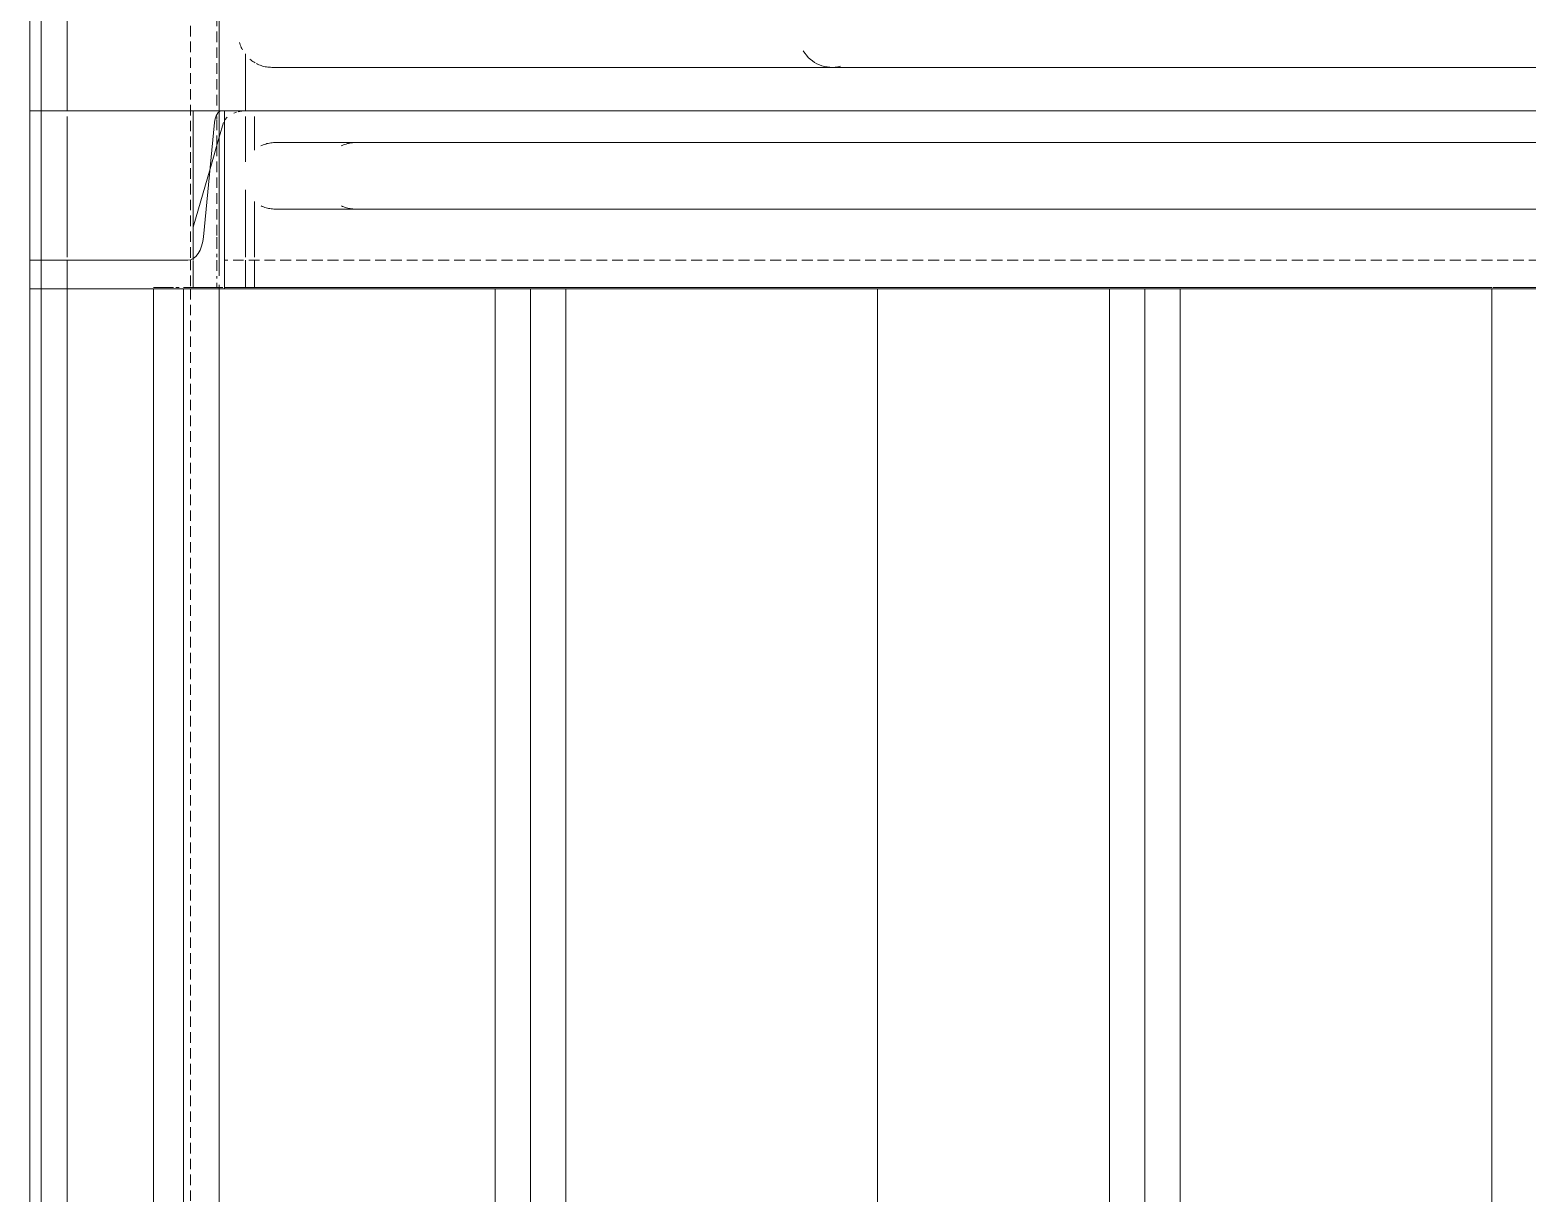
# Model space of a CAD drawing. Header units: centimetres. Extents: x -13617 to -9515, y -261 to 6553.
# Drawn here: x -12958.4 to -12890.7, y 5529.6 to 5582.1 of the extents above; entities that cross this region are included whole.
import ezdxf

# ---------------------------------------------------------------- set-up
doc = ezdxf.new("R2010")
doc.units = ezdxf.units.CM
doc.linetypes.add('_Overhead', pattern=[0.47625, 0.3175, -0.15875])
doc.linetypes.add('Hidden', pattern=[0.714375, 0.47625, -0.238125])
doc.layers.add('A-FLOR-HRAL', color=7, linetype='Continuous', lineweight=9)
doc.layers.add('S-BEAM', color=7, linetype='Continuous', lineweight=9)

# ---------------------------------------------------------------- blocks, each defined once
blk = doc.blocks.new('C Shapes - C12X25-V118-Planta patio maniobras')
at = {"layer": 'S-BEAM', "color": 254, "true_color": 0xcccccc}
for p, q in [((-94.708, 1.712), (5.132, 1.712)), ((4.874, 1.712), (-94.708, 1.712)), ((5.132, 1.712), (12.312, 1.712)), ((10.547, 1.712), (5.25, 1.712)), ((10.832, 1.712), (10.561, 1.712)), ((11.091, 1.712), (10.845, 1.712)), ((11.309, 1.712), (11.102, 1.712)), ((11.473, 1.712), (11.316, 1.712)), ((12.312, 1.712), (11.61, 1.712)), ((12.72, 1.712), (12.906, 1.712)), ((12.841, 1.712), (12.72, 1.712)), ((12.906, 1.712), (99.541, 1.712)), ((-94.708, -6.34), (4.872, -6.34)), ((4.872, -6.34), (-94.708, -6.34)), ((99.642, -6.34), (-94.708, -6.34)), ((5.116, -6.34), (5.243, -6.34)), ((5.243, -6.34), (5.116, -6.34)), ((5.246, -6.34), (10.547, -6.34)), ((10.547, -6.34), (5.246, -6.34)), ((10.552, -6.34), (10.832, -6.34)), ((10.832, -6.34), (10.552, -6.34)), ((10.837, -6.34), (11.091, -6.34)), ((11.091, -6.34), (10.837, -6.34)), ((11.095, -6.34), (11.309, -6.34)), ((11.309, -6.34), (11.095, -6.34)), ((11.312, -6.34), (11.473, -6.34)), ((11.473, -6.34), (11.312, -6.34)), ((11.61, -6.34), (12.906, -6.34)), ((12.906, -6.34), (11.61, -6.34)), ((12.906, -6.34), (99.282, -6.34)), ((99.282, -6.34), (12.906, -6.34))]:
    blk.add_line(p, q, dxfattribs=at)
at = {"layer": 'S-BEAM', "color": 254, "linetype": 'Hidden', "true_color": 0xcccccc}
for p, q in [((-94.708, 0.417), (11.583, 0.417)), ((11.583, 0.417), (12.906, 0.417)), ((12.906, 0.417), (99.642, 0.417))]:
    blk.add_line(p, q, dxfattribs=at)
blk = doc.blocks.new('C Shapes - C12X25-V131-Planta patio maniobras')
at = {"layer": 'S-BEAM', "color": 254, "true_color": 0xcccccc}
for p, q in [((2.29, 1.712), (4.854, 1.712)), ((4.854, 1.712), (2.29, 1.712)), ((5.12, 1.712), (5.243, 1.712)), ((5.242, 1.712), (5.12, 1.712)), ((5.251, 1.712), (5.608, 1.712)), ((5.384, 1.712), (5.251, 1.712)), ((5.608, 1.712), (5.385, 1.712)), ((5.626, 1.712), (7.16, 1.712)), ((7.16, 1.712), (5.626, 1.712)), ((8.431, 1.712), (10.547, 1.712)), ((10.547, 1.712), (8.431, 1.712)), ((10.562, 1.712), (10.832, 1.712)), ((10.832, 1.712), (10.562, 1.712)), ((10.846, 1.712), (11.091, 1.712)), ((11.09, 1.712), (10.846, 1.712)), ((11.103, 1.712), (11.309, 1.712)), ((11.308, 1.712), (11.103, 1.712)), ((11.317, 1.712), (11.473, 1.712)), ((11.472, 1.712), (11.317, 1.712)), ((11.61, 1.712), (12.841, 1.712)), ((12.841, 1.712), (11.61, 1.712)), ((0.565, -6.34), (4.873, -6.34)), ((4.873, -6.34), (0.565, -6.34)), ((4.873, -6.34), (0.565, -6.34)), ((5.117, -6.34), (5.243, -6.34)), ((5.243, -6.34), (5.117, -6.34)), ((5.243, -6.34), (5.117, -6.34)), ((5.246, -6.34), (10.547, -6.34)), ((10.547, -6.34), (5.246, -6.34)), ((10.547, -6.34), (5.246, -6.34)), ((10.553, -6.34), (10.832, -6.34)), ((10.832, -6.34), (10.553, -6.34)), ((10.832, -6.34), (10.553, -6.34)), ((10.838, -6.34), (11.091, -6.34)), ((11.091, -6.34), (10.838, -6.34)), ((11.091, -6.34), (10.838, -6.34)), ((11.096, -6.34), (11.309, -6.34)), ((11.309, -6.34), (11.096, -6.34)), ((11.309, -6.34), (11.096, -6.34)), ((11.312, -6.34), (11.473, -6.34)), ((11.473, -6.34), (11.312, -6.34)), ((11.473, -6.34), (11.312, -6.34)), ((11.61, -6.34), (12.906, -6.34)), ((12.906, -6.34), (11.61, -6.34)), ((12.906, -6.34), (11.61, -6.34)), ((12.906, -6.34), (95.257, -6.34)), ((95.257, -6.34), (12.906, -6.34)), ((95.257, -6.34), (12.906, -6.34))]:
    blk.add_line(p, q, dxfattribs=at)
at = {"layer": 'S-BEAM', "color": 254, "linetype": 'Hidden', "true_color": 0xcccccc}
for p, q in [((0.565, 0.417), (4.874, 0.417)), ((5.12, 0.417), (5.243, 0.417)), ((5.263, 0.417), (6.437, 0.417)), ((6.437, 0.417), (10.547, 0.417)), ((10.561, 0.417), (10.832, 0.417)), ((10.845, 0.417), (11.091, 0.417)), ((11.316, 0.417), (11.473, 0.417)), ((11.61, 0.417), (12.436, 0.417)), ((12.632, 0.417), (12.841, 0.417))]:
    blk.add_line(p, q, dxfattribs=at)
blk = doc.blocks.new('C Shapes - C12X25-1759686-Planta patio maniobras')
at = {"layer": 'S-BEAM', "color": 254, "linetype": 'Hidden', "true_color": 0xcccccc}
blk.add_line((-12696.572, 5571.686), (-12948.245, 5571.686), dxfattribs=at)
blk = doc.blocks.new('Railings 13 - Railings 6-1759761-Planta patio maniobras')
at = {"layer": 'A-FLOR-HRAL', "color": 254, "true_color": 0xd4d4d4}
for p, q in [((-12968.46, 5681.754), (-12968.681, 5681.754)), ((-12963.754, 5681.754), (-12967.385, 5681.754)), ((-12966.397, 5681.754), (-12966.68, 5681.754)), ((-12965.213, 5681.754), (-12965.516, 5681.754)), ((-12971.373, 5678.873), (-12971.428, 5678.897)), ((-12971.317, 5678.85), (-12971.373, 5678.873)), ((-12970.031, 5678.754), (-12970.161, 5678.754)), ((-12969.731, 5678.754), (-12969.567, 5678.754)), ((-12968.128, 5678.754), (-12967.886, 5678.754)), ((-12967.385, 5678.754), (-12963.754, 5678.754)), ((-12965.387, 5678.754), (-12965.082, 5678.754)), ((-12964.463, 5678.754), (-12964.148, 5678.754)), ((-12964.148, 5678.754), (-12963.832, 5678.754))]:
    blk.add_line(p, q, dxfattribs=at)
at = {"layer": 'A-FLOR-HRAL', "color": 254, "true_color": 0xd4d4d4, "flags": 128}
for points in [[(-12971.442, 5681.604), (-12971.388, 5681.629), (-12971.332, 5681.652), (-12971.276, 5681.673), (-12971.219, 5681.691), (-12971.161, 5681.707), (-12971.103, 5681.721), (-12971.044, 5681.732), (-12970.984, 5681.741), (-12970.925, 5681.748), (-12970.865, 5681.752), (-12970.805, 5681.754), (-12970.789, 5681.754)], [(-12970.789, 5681.754), (-12970.782, 5681.754), (-12970.763, 5681.754), (-12970.731, 5681.754), (-12970.687, 5681.754), (-12970.629, 5681.754), (-12970.559, 5681.754), (-12970.477, 5681.754)], [(-12970.773, 5681.754), (-12970.787, 5681.754), (-12970.789, 5681.754)], [(-12969.798, 5681.754), (-12969.947, 5681.754), (-12970.084, 5681.754), (-12970.209, 5681.754), (-12970.323, 5681.754), (-12970.425, 5681.754), (-12970.514, 5681.754), (-12970.591, 5681.754), (-12970.655, 5681.754), (-12970.707, 5681.754), (-12970.746, 5681.754), (-12970.773, 5681.754)], [(-12970.477, 5681.754), (-12970.383, 5681.754), (-12970.276, 5681.754)], [(-12970.276, 5681.754), (-12970.157, 5681.754), (-12970.027, 5681.754), (-12969.885, 5681.754), (-12969.731, 5681.754), (-12969.567, 5681.754), (-12969.391, 5681.754), (-12969.205, 5681.754), (-12969.009, 5681.754), (-12968.803, 5681.754), (-12968.587, 5681.754), (-12968.362, 5681.754), (-12968.128, 5681.754), (-12968, 5681.754)], [(-12969.286, 5681.754), (-12969.468, 5681.754), (-12969.638, 5681.754), (-12969.798, 5681.754)], [(-12968.681, 5681.754), (-12968.893, 5681.754), (-12969.094, 5681.754), (-12969.286, 5681.754)], [(-12966.68, 5681.754), (-12966.956, 5681.754), (-12967.226, 5681.754), (-12967.488, 5681.754), (-12967.743, 5681.754), (-12967.991, 5681.754), (-12968.23, 5681.754), (-12968.46, 5681.754)], [(-12967.886, 5681.754), (-12967.635, 5681.754), (-12967.385, 5681.754)], [(-12965.516, 5681.754), (-12965.815, 5681.754), (-12966.108, 5681.754), (-12966.397, 5681.754)], [(-12963.754, 5681.754), (-12963.968, 5681.754), (-12964.283, 5681.754), (-12964.596, 5681.754), (-12964.906, 5681.754), (-12965.213, 5681.754)], [(-12971.028, 5678.773), (-12971.087, 5678.784), (-12971.145, 5678.797), (-12971.203, 5678.813), (-12971.261, 5678.83), (-12971.317, 5678.85)], [(-12970.789, 5678.754), (-12970.849, 5678.755), (-12970.909, 5678.759), (-12970.968, 5678.765), (-12971.028, 5678.773)], [(-12970.161, 5678.754), (-12970.28, 5678.754), (-12970.386, 5678.754), (-12970.48, 5678.754), (-12970.562, 5678.754), (-12970.631, 5678.754), (-12970.688, 5678.754), (-12970.732, 5678.754), (-12970.764, 5678.754), (-12970.783, 5678.754), (-12970.789, 5678.754)], [(-12970.789, 5678.754), (-12970.782, 5678.754), (-12970.763, 5678.754), (-12970.731, 5678.754), (-12970.687, 5678.754), (-12970.629, 5678.754), (-12970.559, 5678.754), (-12970.477, 5678.754), (-12970.383, 5678.754), (-12970.276, 5678.754)], [(-12970.276, 5678.754), (-12970.157, 5678.754), (-12970.027, 5678.754), (-12969.885, 5678.754), (-12969.731, 5678.754)], [(-12969.736, 5678.754), (-12969.889, 5678.754), (-12970.031, 5678.754)], [(-12967.385, 5678.754), (-12967.643, 5678.754), (-12967.894, 5678.754), (-12968.136, 5678.754), (-12968.37, 5678.754), (-12968.595, 5678.754), (-12968.81, 5678.754), (-12969.016, 5678.754), (-12969.212, 5678.754), (-12969.397, 5678.754), (-12969.572, 5678.754), (-12969.736, 5678.754)], [(-12969.567, 5678.754), (-12969.391, 5678.754), (-12969.205, 5678.754)], [(-12969.205, 5678.754), (-12969.009, 5678.754), (-12968.803, 5678.754), (-12968.587, 5678.754)], [(-12968.587, 5678.754), (-12968.362, 5678.754), (-12968.128, 5678.754)], [(-12967.886, 5678.754), (-12967.635, 5678.754), (-12967.377, 5678.754), (-12967.111, 5678.754), (-12966.838, 5678.754), (-12966.559, 5678.754), (-12966.274, 5678.754), (-12965.983, 5678.754)], [(-12965.983, 5678.754), (-12965.688, 5678.754), (-12965.387, 5678.754)], [(-12965.082, 5678.754), (-12964.774, 5678.754), (-12964.463, 5678.754)]]:
    blk.add_lwpolyline(points, dxfattribs=at)
blk = doc.blocks.new('C Shapes - C12X25-V132-Planta patio maniobras')
at = {"layer": 'S-BEAM', "color": 254, "linetype": 'Hidden', "true_color": 0xcccccc}
blk.add_line((-12694.415, 5571.686), (-12949.595, 5571.686), dxfattribs=at)
blk = doc.blocks.new('Railings 12 - Railings 6-1759811-Planta patio maniobras')
at = {"layer": 'A-FLOR-HRAL', "color": 254, "true_color": 0xd4d4d4}
for p, q in [((-12958.192, 5681.754), (-12967.385, 5681.754)), ((-12726.524, 5681.754), (-12958.192, 5681.754)), ((-12967.385, 5678.754), (-12958.192, 5678.754)), ((-12958.192, 5678.754), (-12726.524, 5678.754))]:
    blk.add_line(p, q, dxfattribs=at)
at = {"layer": 'A-FLOR-HRAL', "color": 254, "true_color": 0xd4d4d4, "flags": 128}
for points in [[(-12971.442, 5681.604), (-12971.388, 5681.629), (-12971.332, 5681.652), (-12971.276, 5681.673), (-12971.219, 5681.691), (-12971.161, 5681.707), (-12971.103, 5681.721), (-12971.044, 5681.732), (-12970.984, 5681.741), (-12970.925, 5681.748), (-12970.865, 5681.752), (-12970.805, 5681.754), (-12970.789, 5681.754)], [(-12970.789, 5681.754), (-12970.782, 5681.754), (-12970.763, 5681.754), (-12970.731, 5681.754), (-12970.687, 5681.754), (-12970.629, 5681.754), (-12970.559, 5681.754), (-12970.477, 5681.754), (-12970.383, 5681.754), (-12970.276, 5681.754), (-12970.157, 5681.754), (-12970.027, 5681.754), (-12969.885, 5681.754), (-12969.731, 5681.754), (-12969.567, 5681.754), (-12969.391, 5681.754), (-12969.205, 5681.754), (-12969.009, 5681.754), (-12968.803, 5681.754), (-12968.587, 5681.754), (-12968.362, 5681.754), (-12968.128, 5681.754), (-12967.886, 5681.754), (-12967.635, 5681.754), (-12967.385, 5681.754)], [(-12958.192, 5681.754), (-12958.458, 5681.754), (-12958.73, 5681.754), (-12959.009, 5681.754), (-12959.294, 5681.754), (-12959.585, 5681.754), (-12959.88, 5681.754), (-12960.181, 5681.754), (-12960.485, 5681.754), (-12960.793, 5681.754), (-12961.105, 5681.754), (-12961.419, 5681.754), (-12961.735, 5681.754), (-12962.053, 5681.754), (-12962.372, 5681.754), (-12962.692, 5681.754), (-12963.012, 5681.754), (-12963.332, 5681.754), (-12963.65, 5681.754), (-12963.968, 5681.754), (-12964.283, 5681.754), (-12964.596, 5681.754), (-12964.906, 5681.754), (-12965.213, 5681.754), (-12965.516, 5681.754), (-12965.815, 5681.754), (-12966.108, 5681.754), (-12966.397, 5681.754), (-12966.68, 5681.754), (-12966.956, 5681.754), (-12967.226, 5681.754), (-12967.488, 5681.754), (-12967.743, 5681.754), (-12967.991, 5681.754), (-12968.23, 5681.754), (-12968.46, 5681.754), (-12968.681, 5681.754), (-12968.893, 5681.754), (-12969.094, 5681.754), (-12969.286, 5681.754), (-12969.468, 5681.754), (-12969.638, 5681.754), (-12969.798, 5681.754), (-12969.947, 5681.754), (-12970.084, 5681.754), (-12970.209, 5681.754), (-12970.323, 5681.754), (-12970.425, 5681.754), (-12970.514, 5681.754), (-12970.591, 5681.754), (-12970.655, 5681.754), (-12970.707, 5681.754), (-12970.746, 5681.754), (-12970.773, 5681.754), (-12970.787, 5681.754), (-12970.789, 5681.754)], [(-12970.789, 5678.754), (-12970.849, 5678.755), (-12970.909, 5678.759), (-12970.968, 5678.765), (-12971.028, 5678.773), (-12971.087, 5678.784), (-12971.145, 5678.797), (-12971.203, 5678.813), (-12971.261, 5678.83), (-12971.317, 5678.85), (-12971.373, 5678.873), (-12971.428, 5678.897)], [(-12967.385, 5678.754), (-12967.643, 5678.754), (-12967.894, 5678.754), (-12968.136, 5678.754), (-12968.37, 5678.754), (-12968.595, 5678.754), (-12968.81, 5678.754), (-12969.016, 5678.754), (-12969.212, 5678.754), (-12969.397, 5678.754), (-12969.572, 5678.754), (-12969.736, 5678.754), (-12969.889, 5678.754), (-12970.031, 5678.754), (-12970.161, 5678.754), (-12970.28, 5678.754), (-12970.386, 5678.754), (-12970.48, 5678.754), (-12970.562, 5678.754), (-12970.631, 5678.754), (-12970.688, 5678.754), (-12970.732, 5678.754), (-12970.764, 5678.754), (-12970.783, 5678.754), (-12970.789, 5678.754)], [(-12970.789, 5678.754), (-12970.782, 5678.754), (-12970.763, 5678.754), (-12970.731, 5678.754), (-12970.687, 5678.754), (-12970.629, 5678.754), (-12970.559, 5678.754), (-12970.477, 5678.754), (-12970.383, 5678.754), (-12970.276, 5678.754), (-12970.157, 5678.754), (-12970.027, 5678.754), (-12969.885, 5678.754), (-12969.731, 5678.754), (-12969.567, 5678.754), (-12969.391, 5678.754), (-12969.205, 5678.754), (-12969.009, 5678.754), (-12968.803, 5678.754), (-12968.587, 5678.754), (-12968.362, 5678.754), (-12968.128, 5678.754), (-12967.886, 5678.754), (-12967.635, 5678.754), (-12967.377, 5678.754), (-12967.111, 5678.754), (-12966.838, 5678.754), (-12966.559, 5678.754), (-12966.274, 5678.754), (-12965.983, 5678.754), (-12965.688, 5678.754), (-12965.387, 5678.754), (-12965.082, 5678.754), (-12964.774, 5678.754), (-12964.463, 5678.754), (-12964.148, 5678.754), (-12963.832, 5678.754), (-12963.514, 5678.754), (-12963.195, 5678.754), (-12962.875, 5678.754), (-12962.555, 5678.754), (-12962.236, 5678.754), (-12961.917, 5678.754), (-12961.599, 5678.754), (-12961.284, 5678.754), (-12960.971, 5678.754), (-12960.661, 5678.754), (-12960.354, 5678.754), (-12960.052, 5678.754), (-12959.753, 5678.754), (-12959.46, 5678.754), (-12959.171, 5678.754), (-12958.889, 5678.754), (-12958.613, 5678.754), (-12958.343, 5678.754), (-12958.192, 5678.754)]]:
    blk.add_lwpolyline(points, dxfattribs=at)
blk = doc.blocks.new('Railings 7 - Railings 6-1760190-Planta patio maniobras')
at = {"layer": 'A-FLOR-HRAL', "color": 254, "true_color": 0xd4d4d4}
blk.add_line((-12945.287, 5678.754), (-12713.618, 5678.754), dxfattribs=at)
at = {"layer": 'A-FLOR-HRAL', "color": 254, "true_color": 0xd4d4d4, "flags": 128}
for points in [[(-12950.013, 5679.547), (-12950.04, 5679.601), (-12950.065, 5679.655), (-12950.088, 5679.711), (-12950.109, 5679.767), (-12950.127, 5679.824), (-12950.143, 5679.882)], [(-12949.435, 5678.952), (-12949.487, 5678.983), (-12949.537, 5679.016), (-12949.586, 5679.051), (-12949.633, 5679.088), (-12949.679, 5679.126)], [(-12948.69, 5678.754), (-12948.75, 5678.755), (-12948.81, 5678.759), (-12948.87, 5678.765), (-12948.929, 5678.773), (-12948.988, 5678.784), (-12949.047, 5678.797), (-12949.105, 5678.813), (-12949.162, 5678.83), (-12949.218, 5678.85), (-12949.274, 5678.873), (-12949.329, 5678.897), (-12949.383, 5678.924)], [(-12948.69, 5678.754), (-12948.684, 5678.754), (-12948.664, 5678.754), (-12948.633, 5678.754), (-12948.588, 5678.754), (-12948.531, 5678.754), (-12948.461, 5678.754), (-12948.379, 5678.754), (-12948.284, 5678.754), (-12948.177, 5678.754), (-12948.059, 5678.754), (-12947.928, 5678.754), (-12947.786, 5678.754), (-12947.633, 5678.754), (-12947.468, 5678.754), (-12947.293, 5678.754), (-12947.107, 5678.754), (-12946.911, 5678.754), (-12946.705, 5678.754), (-12946.489, 5678.754), (-12946.264, 5678.754), (-12946.03, 5678.754), (-12945.787, 5678.754), (-12945.537, 5678.754), (-12945.287, 5678.754)], [(-12945.39, 5678.754), (-12945.645, 5678.754), (-12945.892, 5678.754), (-12946.131, 5678.754), (-12946.361, 5678.754), (-12946.582, 5678.754), (-12946.794, 5678.754), (-12946.996, 5678.754), (-12947.188, 5678.754), (-12947.369, 5678.754), (-12947.54, 5678.754), (-12947.7, 5678.754), (-12947.848, 5678.754), (-12947.985, 5678.754), (-12948.111, 5678.754), (-12948.224, 5678.754), (-12948.326, 5678.754), (-12948.415, 5678.754), (-12948.492, 5678.754), (-12948.557, 5678.754), (-12948.609, 5678.754), (-12948.648, 5678.754), (-12948.674, 5678.754), (-12948.688, 5678.754), (-12948.69, 5678.754)]]:
    blk.add_lwpolyline(points, dxfattribs=at)
at = {"layer": 'A-FLOR-HRAL', "color": 254, "true_color": 0xd4d4d4}
blk.add_arc((-12923.367, 5680.254), 1.5, 210, 285, dxfattribs=at)
blk = doc.blocks.new('Railings 16 - Railings 16-1761425-Planta patio maniobras')
at = {"layer": 'A-FLOR-HRAL', "color": 254, "true_color": 0xd4d4d4}
for p, q in [((-12952.807, 5570.456), (-12951.907, 5570.456)), ((-12952.807, 5570.391), (-12952.807, 5484.838)), ((-12951.791, 5570.456), (-12951.648, 5570.456)), ((-12952.807, 5484.838), (-12952.807, 5484.014)), ((-12952.807, 5483.254), (-12952.807, 5482.419)), ((-12951.452, 5482.419), (-12952.807, 5482.419))]:
    blk.add_line(p, q, dxfattribs=at)
blk = doc.blocks.new('Railings 17 - Railings 16-1762217-Planta patio maniobras')
at = {"layer": 'A-FLOR-HRAL', "color": 254, "true_color": 0xd4d4d4}
for p, q in [((-12953.452, 5570.456), (-12951.834, 5570.456)), ((-12953.452, 5570.391), (-12953.452, 5483.654)), ((-12951.834, 5570.456), (-12951.679, 5570.456)), ((-12951.595, 5570.456), (-12939.372, 5570.456)), ((-12939.372, 5570.456), (-12937.77, 5570.456)), ((-12939.372, 5484.033), (-12939.372, 5570.391)), ((-12937.77, 5570.456), (-12936.168, 5570.456)), ((-12937.77, 5484.033), (-12937.77, 5570.391)), ((-12936.168, 5570.456), (-12922.087, 5570.456)), ((-12936.168, 5484.033), (-12936.168, 5570.391)), ((-12922.087, 5570.456), (-12911.607, 5570.456)), ((-12922.087, 5484.033), (-12922.087, 5570.391)), ((-12911.607, 5570.456), (-12910.005, 5570.456)), ((-12911.607, 5484.033), (-12911.607, 5570.391)), ((-12910.005, 5570.456), (-12908.403, 5570.456)), ((-12910.005, 5484.033), (-12910.005, 5570.391)), ((-12908.403, 5570.456), (-12894.322, 5570.456)), ((-12908.403, 5484.033), (-12908.403, 5570.391)), ((-12894.322, 5505.747), (-12894.322, 5570.391)), ((-12894.282, 5570.456), (-12883.284, 5570.456))]:
    blk.add_line(p, q, dxfattribs=at)
blk = doc.blocks.new('Railings 18 - Railings 16-1763403-Planta patio maniobras')
at = {"layer": 'A-FLOR-HRAL', "color": 254, "true_color": 0xd4d4d4}
blk.add_line((-12958.39, 5483.259), (-12958.39, 5674.057), dxfattribs=at)
blk = doc.blocks.new('PQ_RVR_EST-01_ZZ_ZZ_MO_T_A_rvt-1-Planta patio maniobras')
at = {"layer": 'S-BEAM', "color": 254, "true_color": 0xcccccc}
for p, q in [((-12957.886, 5578.442), (-12958.39, 5578.442)), ((-12957.886, 5578.442), (-12958.39, 5578.442)), ((-12949.834, 5578.442), (-12957.886, 5578.442)), ((-12951.9, 5578.442), (-12957.886, 5578.442)), ((-12951.648, 5578.442), (-12951.9, 5578.442)), ((-12949.834, 5578.442), (-12951.164, 5578.442)), ((-12950.032, 5578.442), (-12951.019, 5578.442)), ((-12951.019, 5578.442), (-12951.019, 5578.425)), ((-12951.019, 5578.177), (-12951.019, 5578.054)), ((-12951.019, 5578.054), (-12951.019, 5578.177)), ((-12951.019, 5578.047), (-12951.019, 5577.911)), ((-12951.019, 5573.178), (-12951.019, 5578.047)), ((-12951.01, 5578.442), (-12950.466, 5578.442)), ((-12949.834, 5578.442), (-12949.982, 5578.442)), ((-12949.982, 5578.442), (-12949.834, 5578.442)), ((-12949.595, 5578.442), (-12949.834, 5578.442)), ((-12949.834, 5578.442), (-12949.595, 5578.442)), ((-12949.595, 5578.442), (-12949.834, 5578.442)), ((-12949.595, 5578.442), (-12949.834, 5578.442)), ((-12949.595, 5578.442), (-12949.693, 5578.442)), ((-12948.651, 5578.442), (-12949.595, 5578.442)), ((-12949.595, 5578.442), (-12948.651, 5578.442)), ((-12696.572, 5578.442), (-12949.595, 5578.442)), ((-12949.595, 5570.391), (-12949.595, 5578.442)), ((-12694.415, 5578.442), (-12949.595, 5578.442)), ((-12696.572, 5578.442), (-12949.595, 5578.442)), ((-12949.582, 5578.034), (-12949.481, 5578.148)), ((-12949.173, 5578.33), (-12949.051, 5578.372)), ((-12948.978, 5578.392), (-12948.807, 5578.424)), ((-12948.765, 5578.43), (-12948.56, 5578.442)), ((-12715.257, 5578.442), (-12948.543, 5578.442)), ((-12948.543, 5578.442), (-12948.245, 5578.442)), ((-12948.543, 5578.442), (-12715.556, 5578.442)), ((-12948.245, 5578.442), (-12696.572, 5578.442)), ((-12948.245, 5578.176), (-12948.245, 5578.054)), ((-12948.245, 5578.045), (-12948.245, 5576.654)), ((-12951.019, 5577.911), (-12951.019, 5573.178)), ((-12950.052, 5577.911), (-12950.544, 5572.749)), ((-12949.834, 5577.247), (-12949.64, 5577.911)), ((-12950.252, 5575.812), (-12949.834, 5577.247)), ((-12951.019, 5573.178), (-12950.252, 5575.812)), ((-12948.245, 5574.347), (-12948.245, 5572.749)), ((-12951.019, 5573.178), (-12951.019, 5572.749)), ((-12951.019, 5572.749), (-12951.019, 5573.178)), ((-12951.019, 5573.178), (-12951.019, 5572.749)), ((-12951.019, 5572.749), (-12951.019, 5573.178)), ((-12951.019, 5572.464), (-12951.019, 5572.737)), ((-12951.019, 5572.737), (-12951.019, 5572.464)), ((-12951.019, 5572.736), (-12951.019, 5572.464)), ((-12951.019, 5572.464), (-12951.019, 5572.736)), ((-12948.245, 5572.734), (-12948.245, 5572.464)), ((-12951.019, 5572.452), (-12951.019, 5572.205)), ((-12951.019, 5572.205), (-12951.019, 5572.452)), ((-12951.019, 5572.452), (-12951.019, 5572.205)), ((-12951.019, 5572.205), (-12951.019, 5572.452)), ((-12951.019, 5571.988), (-12951.019, 5572.196)), ((-12951.019, 5572.196), (-12951.019, 5571.988)), ((-12951.019, 5572.195), (-12951.019, 5571.988)), ((-12951.019, 5571.988), (-12951.019, 5572.195)), ((-12951.019, 5571.823), (-12951.019, 5571.98)), ((-12951.019, 5571.98), (-12951.019, 5571.823)), ((-12951.019, 5571.979), (-12951.019, 5571.823)), ((-12951.019, 5571.823), (-12951.019, 5571.979)), ((-12948.245, 5572.45), (-12948.245, 5572.205)), ((-12948.245, 5572.193), (-12948.245, 5571.988)), ((-12948.245, 5571.979), (-12948.245, 5571.823)), ((-12957.886, 5571.686), (-12958.39, 5571.686)), ((-12953.482, 5571.686), (-12957.886, 5571.686)), ((-12951.262, 5571.686), (-12953.482, 5571.686)), ((-12951.019, 5571.823), (-12951.019, 5571.721)), ((-12951.019, 5571.721), (-12951.019, 5571.686)), ((-12951.019, 5570.456), (-12951.019, 5571.655)), ((-12951.019, 5571.655), (-12951.019, 5570.456)), ((-12948.245, 5571.686), (-12948.245, 5570.456)), ((-12958.39, 5570.391), (-12957.886, 5570.391)), ((-12957.886, 5570.391), (-12958.39, 5570.391)), ((-12957.886, 5570.391), (-12953.482, 5570.391)), ((-12951.9, 5570.391), (-12957.886, 5570.391)), ((-12953.482, 5570.391), (-12949.595, 5570.391)), ((-12951.648, 5570.391), (-12951.791, 5570.391)), ((-12949.595, 5570.391), (-12694.415, 5570.391))]:
    blk.add_line(p, q, dxfattribs=at)
at = {"layer": 'S-BEAM', "color": 254, "true_color": 0xcccccc, "flags": 128}
for points in [[(-12951.019, 5578.425), (-12951.019, 5578.374), (-12951.019, 5578.292), (-12951.019, 5578.183)], [(-12951.019, 5571.686), (-12951.019, 5571.721), (-12951.019, 5571.823)]]:
    blk.add_lwpolyline(points, dxfattribs=at)
at = {"layer": 'S-BEAM', "color": 254, "true_color": 0xcccccc}
for centre, major_axis, start_param, end_param in [((-12949.693, 5577.806), (0, 0.636), 0, 1.405688), ((-12951.262, 5572.959), (0, 1.273), 3.141593, 4.547281)]:
    blk.add_ellipse(centre, major_axis=major_axis, ratio=0.571895, start_param=start_param, end_param=end_param, dxfattribs=at)
at = {"layer": 'A-FLOR-HRAL', "color": 254, "linetype": '_Overhead', "lineweight": 9, "true_color": 0xd4d4d4}
for name, p in [('Railings 18 - Railings 16-1763403-Planta patio maniobras', (0, 0)), ('Railings 7 - Railings 6-1760190-Planta patio maniobras', (1.227, -98.353)), ('Railings 13 - Railings 6-1759761-Planta patio maniobras', (23.484, -104.753)), ('Railings 12 - Railings 6-1759811-Planta patio maniobras', (27.115, -104.753)), ('Railings 16 - Railings 16-1761425-Planta patio maniobras', (0, 0)), ('Railings 17 - Railings 16-1762217-Planta patio maniobras', (2, 0))]:
    blk.add_blockref(name, p, dxfattribs=at)
at = {"layer": 'S-BEAM', "color": 254, "linetype": '_Overhead', "lineweight": 9, "true_color": 0xd4d4d4, "rotation": 270}
for name, p in [('C Shapes - C12X25-V131-Planta patio maniobras', (-12950.363, 5583.296)), ('C Shapes - C12X25-V118-Planta patio maniobras', (-12951.546, 5583.296))]:
    blk.add_blockref(name, p, dxfattribs=at)
at = {"layer": 'S-BEAM', "color": 254, "linetype": '_Overhead', "lineweight": 9, "true_color": 0xd4d4d4}
for name in ['C Shapes - C12X25-V132-Planta patio maniobras', 'C Shapes - C12X25-1759686-Planta patio maniobras']:
    blk.add_blockref(name, (0, 0), dxfattribs=at)

msp = doc.modelspace()

# ---------------------------------------------------------------- block references
at = {"lineweight": 5}
msp.add_blockref('PQ_RVR_EST-01_ZZ_ZZ_MO_T_A_rvt-1-Planta patio maniobras', (0, 0), dxfattribs=at)

doc.saveas('drawing.dxf')
